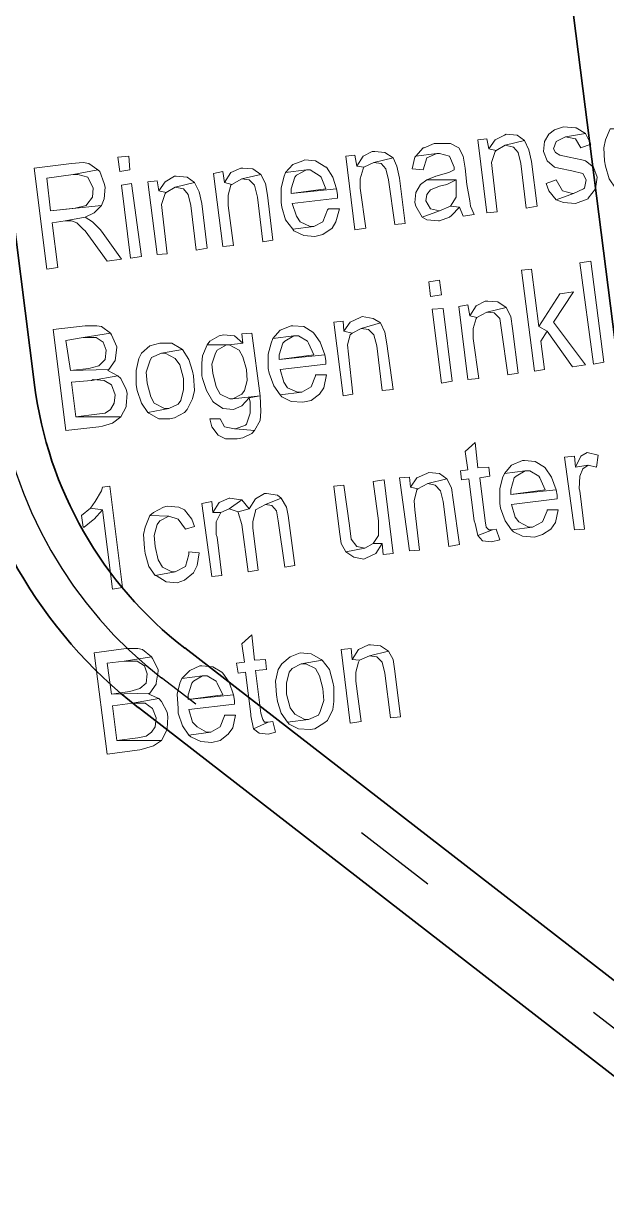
# Model space of a CAD drawing. Header units: metres. Extents: x 2713732.4 to 2713757.2, y 1226081.6 to 1226111.3.
# Drawn here: x 2713739.772 to 2713740.468, y 1226096.19 to 1226097.571 of the extents above; entities that cross this region are included whole.
import ezdxf

# ---------------------------------------------------------------- set-up
doc = ezdxf.new("R2010")
doc.units = ezdxf.units.M
doc.linetypes.add('DASHDOT', pattern=[1, 0.5, -0.25, 0, -0.25])
doc.layers.add('einlagen_boden_erstes_og', color=7, linetype='Continuous', true_color=0x000000)

msp = doc.modelspace()

# ---------------------------------------------------------------- linework, layer by layer
at = {"layer": 'einlagen_boden_erstes_og', "color": 150, "linetype": 'Continuous', "lineweight": 35, "true_color": 0x0080ff, "extrusion": (0.000477202, 0.001815, 0.999998)}
msp.add_line((2713740.7442, 1226095.0893, -0.1659), (2713740.1966, 1226099.4044, -0.1734), dxfattribs=at)
at = {"layer": 'einlagen_boden_erstes_og', "color": 1, "linetype": 'Continuous', "lineweight": 35, "true_color": 0xff0000, "extrusion": (0.000477202, 0.001815, 0.999998)}
for p, q in [((2713739.7856, 1226097.1398, -0.1691), (2713739.7525, 1226097.401, -0.1696)), ((2713740.8748, 1226096.1212, -0.1678), (2713739.9646, 1226096.8264, -0.1687)), ((2713740.8197, 1226096.05, -0.1676), (2713739.9095, 1226096.7552, -0.1685))]:
    msp.add_line(p, q, dxfattribs=at)
at = {"layer": 'einlagen_boden_erstes_og', "color": 7, "linetype": 'DASHDOT', "lineweight": 25, "extrusion": (0.000477202, 0.001815, 0.999998)}
msp.add_line((2713740.8472, 1226096.0856, -0.1677), (2713739.9371, 1226096.7908, -0.1686), dxfattribs=at)
at = {"layer": 'einlagen_boden_erstes_og', "color": 7, "lineweight": 0}
for points in [[(2713740.3477, 1226097.4383), (2713740.3456, 1226097.4372), (2713740.3347, 1226097.4318), (2713740.3271, 1226097.4209), (2713740.3358, 1226097.4188), (2713740.3466, 1226097.4253), (2713740.3695, 1226097.4307), (2713740.3608, 1226097.4372)], [(2713740.4162, 1226097.447), (2713740.4053, 1226097.4438), (2713740.3988, 1226097.4383), (2713740.3934, 1226097.4296), (2713740.3923, 1226097.4177), (2713740.3966, 1226097.4068), (2713740.4053, 1226097.3992), (2713740.4107, 1226097.3981), (2713740.4259, 1226097.3949), (2713740.4259, 1226097.3949), (2713740.439, 1226097.3916), (2713740.4433, 1226097.384), (2713740.4411, 1226097.3742), (2713740.4401, 1226097.3732), (2713740.4281, 1226097.3677), (2713740.4075, 1226097.3601), (2713740.4162, 1226097.3569), (2713740.4303, 1226097.3558), (2713740.4335, 1226097.3569), (2713740.4455, 1226097.3612), (2713740.4455, 1226097.3623), (2713740.4542, 1226097.3732), (2713740.4564, 1226097.3873), (2713740.452, 1226097.3992), (2713740.4422, 1226097.4068), (2713740.4379, 1226097.4079), (2713740.4227, 1226097.4112), (2713740.4118, 1226097.4133), (2713740.4064, 1226097.4166), (2713740.4042, 1226097.4209), (2713740.4075, 1226097.4296), (2713740.4183, 1226097.4351), (2713740.4422, 1226097.4394), (2713740.4314, 1226097.4459), (2713740.4303, 1226097.4459)], [(2713740.4422, 1226097.4394), (2713740.4183, 1226097.4351), (2713740.4303, 1226097.4329), (2713740.4368, 1226097.422), (2713740.4488, 1226097.4264)], [(2713740.4716, 1226097.4448), (2713740.4661, 1226097.4318), (2713740.464, 1226097.422), (2713740.465, 1226097.4068), (2713740.4661, 1226097.4003), (2713740.4705, 1226097.3851), (2713740.4781, 1226097.3742), (2713740.502, 1226097.3775), (2713740.4976, 1226097.3775), (2713740.4868, 1226097.384), (2713740.4813, 1226097.3916), (2713740.4781, 1226097.4079), (2713740.477, 1226097.422), (2713740.4803, 1226097.434), (2713740.4835, 1226097.4383), (2713740.4944, 1226097.4448)], [(2713740.2663, 1226097.4275), (2713740.2619, 1226097.4275), (2713740.25, 1226097.422), (2713740.2489, 1226097.422), (2713740.2402, 1226097.4123), (2713740.2652, 1226097.4155), (2713740.2684, 1226097.4155), (2713740.2804, 1226097.4123), (2713740.2858, 1226097.3992), (2713740.2858, 1226097.396), (2713740.2793, 1226097.3927), (2713740.2641, 1226097.3884), (2713740.2532, 1226097.384), (2713740.288, 1226097.384), (2713740.288, 1226097.3786), (2713740.288, 1226097.3634), (2713740.2815, 1226097.3525), (2713740.2815, 1226097.3525), (2713740.2923, 1226097.3514), (2713740.2967, 1226097.3406), (2713740.3097, 1226097.3427), (2713740.3054, 1226097.3525), (2713740.3043, 1226097.359), (2713740.301, 1226097.3786), (2713740.2989, 1226097.3981), (2713740.2967, 1226097.4123), (2713740.2912, 1226097.422), (2713740.2815, 1226097.4275), (2713740.2793, 1226097.4275)], [(2713740.3249, 1226097.4329), (2713740.3141, 1226097.4318), (2713740.3249, 1226097.3449), (2713740.3369, 1226097.346), (2713740.3314, 1226097.3938), (2713740.3304, 1226097.4047), (2713740.3347, 1226097.4177), (2713740.3358, 1226097.4188), (2713740.3271, 1226097.4209)], [(2713740.3695, 1226097.4307), (2713740.3466, 1226097.4253), (2713740.3564, 1226097.4231), (2713740.3619, 1226097.4166), (2713740.3651, 1226097.4036), (2713740.3716, 1226097.3503), (2713740.3847, 1226097.3525), (2713740.3781, 1226097.4057), (2713740.3749, 1226097.4199)], [(2713739.898, 1226097.4123), (2713739.885, 1226097.4112), (2713739.8872, 1226097.3938), (2713739.8991, 1226097.396)], [(2713740.1674, 1226097.4133), (2713740.1566, 1226097.4123), (2713740.1674, 1226097.3243), (2713740.1805, 1226097.3264), (2713740.1739, 1226097.3742), (2713740.1739, 1226097.3851), (2713740.1772, 1226097.3971), (2713740.1783, 1226097.3992), (2713740.1696, 1226097.4003)], [(2713740.1913, 1226097.4177), (2713740.1881, 1226097.4177), (2713740.1772, 1226097.4123), (2713740.1696, 1226097.4003), (2713740.1783, 1226097.3992), (2713740.1902, 1226097.4047), (2713740.213, 1226097.4101), (2713740.2033, 1226097.4166)], [(2713740.213, 1226097.4101), (2713740.1902, 1226097.4047), (2713740.1989, 1226097.4036), (2713740.2043, 1226097.3971), (2713740.2076, 1226097.384), (2713740.2152, 1226097.3308), (2713740.2272, 1226097.3319), (2713740.2206, 1226097.3862), (2713740.2174, 1226097.4003)], [(2713740.2402, 1226097.4123), (2713740.2391, 1226097.4112), (2713740.2358, 1226097.3971), (2713740.2489, 1226097.396), (2713740.2532, 1226097.4101), (2713740.2532, 1226097.4101), (2713740.2652, 1226097.4155)], [(2713739.8296, 1226097.4036), (2713739.7851, 1226097.3981), (2713739.8003, 1226097.2776), (2713739.8133, 1226097.2797), (2713739.8068, 1226097.333), (2713739.822, 1226097.3351), (2713739.8459, 1226097.3395), (2713739.8568, 1226097.3449), (2713739.8654, 1226097.3536), (2713739.8046, 1226097.3471), (2713739.8003, 1226097.3862), (2713739.8318, 1226097.3905), (2713739.8611, 1226097.396), (2713739.8502, 1226097.4036), (2713739.8437, 1226097.4047)], [(2713739.8611, 1226097.396), (2713739.8318, 1226097.3905), (2713739.8372, 1226097.3905), (2713739.8491, 1226097.3873), (2713739.8491, 1226097.3873), (2713739.8557, 1226097.3742), (2713739.8546, 1226097.3634), (2713739.8481, 1226097.3547), (2713739.847, 1226097.3536), (2713739.8339, 1226097.3503), (2713739.8046, 1226097.3471), (2713739.8654, 1226097.3536), (2713739.8687, 1226097.3612), (2713739.8698, 1226097.3753), (2713739.8687, 1226097.3797), (2713739.8633, 1226097.3938)], [(2713740.0338, 1226097.3981), (2713740.0316, 1226097.3981), (2713740.0197, 1226097.3927), (2713740.0121, 1226097.3808), (2713740.0208, 1226097.3786), (2713740.0327, 1226097.3851), (2713740.0555, 1226097.3905), (2713740.0458, 1226097.3971)], [(2713740.0849, 1226097.3927), (2713740.0827, 1226097.3873), (2713740.0794, 1226097.3742), (2713740.0794, 1226097.3569), (2713740.0805, 1226097.3514), (2713740.0849, 1226097.3362), (2713740.0936, 1226097.3254), (2713740.1185, 1226097.3286), (2713740.1142, 1226097.3286), (2713740.1022, 1226097.334), (2713740.0979, 1226097.3406), (2713740.0925, 1226097.3558), (2713740.1468, 1226097.3623), (2713740.1468, 1226097.3666), (2713740.1457, 1226097.3732), (2713740.0914, 1226097.3677), (2713740.0914, 1226097.3732), (2713740.0957, 1226097.3873), (2713740.0979, 1226097.3894), (2713740.1098, 1226097.396)], [(2713740.1077, 1226097.4079), (2713740.1055, 1226097.4068), (2713740.0936, 1226097.4025), (2713740.0849, 1226097.3927), (2713740.1098, 1226097.396), (2713740.1142, 1226097.396), (2713740.1261, 1226097.3884), (2713740.1272, 1226097.3873), (2713740.1327, 1226097.3732), (2713740.0914, 1226097.3677), (2713740.1457, 1226097.3732), (2713740.1413, 1226097.3873), (2713740.1337, 1226097.3992), (2713740.1327, 1226097.3992), (2713740.1207, 1226097.4068)], [(2713739.9317, 1226097.3829), (2713739.9208, 1226097.3818), (2713739.9317, 1226097.2949), (2713739.9437, 1226097.296), (2713739.9382, 1226097.3438), (2713739.9371, 1226097.3547), (2713739.9415, 1226097.3677), (2713739.9426, 1226097.3688), (2713739.9339, 1226097.371)], [(2713739.9545, 1226097.3884), (2713739.9523, 1226097.3884), (2713739.9415, 1226097.3818), (2713739.9339, 1226097.371), (2713739.9426, 1226097.3688), (2713739.9534, 1226097.3753), (2713739.9762, 1226097.3808), (2713739.9675, 1226097.3873)], [(2713740.0099, 1226097.3938), (2713739.9991, 1226097.3916), (2713740.0099, 1226097.3047), (2713740.0229, 1226097.3058), (2713740.0164, 1226097.3536), (2713740.0164, 1226097.3656), (2713740.0197, 1226097.3775), (2713740.0208, 1226097.3786), (2713740.0121, 1226097.3808)], [(2713740.0555, 1226097.3905), (2713740.0327, 1226097.3851), (2713740.0414, 1226097.384), (2713740.0479, 1226097.3775), (2713740.0512, 1226097.3634), (2713740.0577, 1226097.3102), (2713740.0697, 1226097.3123), (2713740.0631, 1226097.3656), (2713740.061, 1226097.3797)], [(2713740.2532, 1226097.384), (2713740.2456, 1226097.3786), (2713740.2402, 1226097.3688), (2713740.2391, 1226097.3569), (2713740.2402, 1226097.3525), (2713740.2478, 1226097.3395), (2713740.2684, 1226097.3471), (2713740.2576, 1226097.3493), (2713740.2521, 1226097.359), (2713740.2532, 1226097.3666), (2713740.2576, 1226097.3721), (2713740.2684, 1226097.3764), (2713740.2771, 1226097.3786), (2713740.288, 1226097.384)], [(2713740.4075, 1226097.384), (2713740.3955, 1226097.3797), (2713740.3988, 1226097.371), (2713740.4075, 1226097.3601), (2713740.4281, 1226097.3677), (2713740.427, 1226097.3677), (2713740.4151, 1226097.371), (2713740.4151, 1226097.371)], [(2713739.9013, 1226097.3797), (2713739.8893, 1226097.3775), (2713739.9002, 1226097.2906), (2713739.9132, 1226097.2928)], [(2713739.9762, 1226097.3808), (2713739.9534, 1226097.3753), (2713739.9632, 1226097.3732), (2713739.9686, 1226097.3666), (2713739.9719, 1226097.3536), (2713739.9784, 1226097.3004), (2713739.9914, 1226097.3025), (2713739.9849, 1226097.3558), (2713739.9817, 1226097.3699)], [(2713740.1359, 1226097.3493), (2713740.1348, 1226097.3482), (2713740.1294, 1226097.334), (2713740.1185, 1226097.3286), (2713740.0936, 1226097.3254), (2713740.0946, 1226097.3232), (2713740.1066, 1226097.3178), (2713740.1196, 1226097.3167), (2713740.1294, 1226097.3188), (2713740.1403, 1226097.3264), (2713740.1446, 1226097.334), (2713740.149, 1226097.3493)], [(2713740.2815, 1226097.3525), (2713740.2684, 1226097.3471), (2713740.2478, 1226097.3395), (2713740.2532, 1226097.3362), (2713740.2673, 1226097.3351), (2713740.2684, 1226097.3351), (2713740.2804, 1226097.3395), (2713740.2826, 1226097.3417), (2713740.2923, 1226097.3514)], [(2713739.8459, 1226097.3395), (2713739.822, 1226097.3351), (2713739.8296, 1226097.3351), (2713739.8361, 1226097.333), (2713739.8437, 1226097.3254), (2713739.8459, 1226097.3232), (2713739.8557, 1226097.3102), (2713739.872, 1226097.2873), (2713739.8893, 1226097.2895), (2713739.8676, 1226097.3199), (2713739.8644, 1226097.3243), (2713739.8546, 1226097.334)], [(2713740.452, 1226097.1646), (2713740.4357, 1226097.2852), (2713740.4488, 1226097.2873), (2713740.464, 1226097.1668), (2713740.452, 1226097.1646)], [(2713740.3781, 1226097.2776), (2713740.3662, 1226097.2765), (2713740.3814, 1226097.1559), (2713740.3934, 1226097.1581), (2713740.389, 1226097.1918), (2713740.3966, 1226097.2037), (2713740.3868, 1226097.2091)], [(2713740.2684, 1226097.2645), (2713740.2554, 1226097.2624), (2713740.2576, 1226097.245), (2713740.2706, 1226097.2472)], [(2713740.4281, 1226097.2504), (2713740.4118, 1226097.2482), (2713740.3868, 1226097.2091), (2713740.3966, 1226097.2037), (2713740.427, 1226097.1613), (2713740.4422, 1226097.1635), (2713740.4042, 1226097.2146)], [(2713740.2728, 1226097.2309), (2713740.2597, 1226097.2298), (2713740.2706, 1226097.1418), (2713740.2836, 1226097.144)], [(2713740.3021, 1226097.2352), (2713740.2912, 1226097.233), (2713740.3021, 1226097.1461), (2713740.3151, 1226097.1472), (2713740.3086, 1226097.195), (2713740.3086, 1226097.207), (2713740.3119, 1226097.2189), (2713740.313, 1226097.22), (2713740.3043, 1226097.2222)], [(2713740.326, 1226097.2395), (2713740.3227, 1226097.2395), (2713740.3119, 1226097.2341), (2713740.3043, 1226097.2222), (2713740.313, 1226097.22), (2713740.3249, 1226097.2265), (2713740.3477, 1226097.2319), (2713740.338, 1226097.2385)], [(2713740.3477, 1226097.2319), (2713740.3249, 1226097.2265), (2713740.3336, 1226097.2254), (2713740.3401, 1226097.2189), (2713740.3423, 1226097.2048), (2713740.3499, 1226097.1516), (2713740.3619, 1226097.1537), (2713740.3553, 1226097.207), (2713740.3532, 1226097.2211)], [(2713740.1761, 1226097.2211), (2713740.1739, 1226097.22), (2713740.162, 1226097.2146), (2713740.1544, 1226097.2037), (2713740.1642, 1226097.2015), (2713740.175, 1226097.207), (2713740.1978, 1226097.2135), (2713740.1891, 1226097.2189)], [(2713739.8459, 1226097.2102), (2713739.8079, 1226097.2059), (2713739.8231, 1226097.0853), (2713739.8622, 1226097.0896), (2713739.8665, 1226097.0907), (2713739.8785, 1226097.094), (2713739.8883, 1226097.1016), (2713739.835, 1226097.1016), (2713739.8296, 1226097.1429), (2713739.8535, 1226097.145), (2713739.885, 1226097.1505), (2713739.873, 1226097.157), (2713739.8741, 1226097.1581), (2713739.8285, 1226097.157), (2713739.8231, 1226097.1928), (2713739.8437, 1226097.1961), (2713739.8763, 1226097.2015), (2713739.8654, 1226097.2091), (2713739.86, 1226097.2102)], [(2713740.0936, 1226097.2102), (2713740.0914, 1226097.2102), (2713740.0783, 1226097.2048), (2713740.0697, 1226097.195), (2713740.0946, 1226097.1983), (2713740.1001, 1226097.1983), (2713740.1109, 1226097.1918), (2713740.112, 1226097.1896), (2713740.1185, 1226097.1755), (2713740.0773, 1226097.17), (2713740.1316, 1226097.1755), (2713740.1261, 1226097.1907), (2713740.1185, 1226097.2015), (2713740.1174, 1226097.2026), (2713740.1066, 1226097.2091)], [(2713740.1533, 1226097.2156), (2713740.1424, 1226097.2146), (2713740.1533, 1226097.1266), (2713740.1652, 1226097.1288), (2713740.1598, 1226097.1765), (2713740.1587, 1226097.1874), (2713740.162, 1226097.1994), (2713740.1642, 1226097.2015), (2713740.1544, 1226097.2037)], [(2713740.1978, 1226097.2135), (2713740.175, 1226097.207), (2713740.1837, 1226097.2059), (2713740.1902, 1226097.1994), (2713740.1935, 1226097.1863), (2713740.2, 1226097.1331), (2713740.213, 1226097.1342), (2713740.2054, 1226097.1885), (2713740.2033, 1226097.2026)], [(2713739.8763, 1226097.2015), (2713739.8437, 1226097.1961), (2713739.847, 1226097.1961), (2713739.8589, 1226097.1961), (2713739.8676, 1226097.1907), (2713739.8709, 1226097.1809), (2713739.8698, 1226097.17), (2713739.8622, 1226097.1624), (2713739.8502, 1226097.1592), (2713739.8285, 1226097.157), (2713739.8741, 1226097.1581), (2713739.8817, 1226097.1689), (2713739.8817, 1226097.1689), (2713739.8839, 1226097.1841), (2713739.8839, 1226097.1852), (2713739.8774, 1226097.1994)], [(2713739.935, 1226097.1896), (2713739.923, 1226097.1863), (2713739.9132, 1226097.1776), (2713739.91, 1226097.1711), (2713739.9067, 1226097.157), (2713739.9067, 1226097.1396), (2713739.9078, 1226097.1331), (2713739.9132, 1226097.1179), (2713739.9208, 1226097.107), (2713739.9458, 1226097.1114), (2713739.9404, 1226097.1114), (2713739.9284, 1226097.1179), (2713739.9241, 1226097.1255), (2713739.9198, 1226097.1418), (2713739.9187, 1226097.1548), (2713739.923, 1226097.1679), (2713739.9252, 1226097.1722), (2713739.9371, 1226097.1776), (2713739.9621, 1226097.182), (2713739.9599, 1226097.1831), (2713739.9491, 1226097.1896)], [(2713740.011, 1226097.1994), (2713740.0056, 1226097.1983), (2713739.9947, 1226097.1918), (2713739.9914, 1226097.1874), (2713740.0143, 1226097.1874), (2713740.0175, 1226097.1874), (2713740.0338, 1226097.1896), (2713740.024, 1226097.1983)], [(2713740.0447, 1226097.2015), (2713740.0327, 1226097.2004), (2713740.0338, 1226097.1896), (2713740.0175, 1226097.1874), (2713740.0295, 1226097.1809), (2713740.0338, 1226097.1733), (2713740.0382, 1226097.1581), (2713740.0392, 1226097.145), (2713740.036, 1226097.1331), (2713740.0327, 1226097.1288), (2713740.0219, 1226097.1233), (2713740.0544, 1226097.1266)], [(2713740.0697, 1226097.195), (2713740.0675, 1226097.1896), (2713740.0642, 1226097.1765), (2713740.0642, 1226097.1592), (2713740.0653, 1226097.1537), (2713740.0707, 1226097.1385), (2713740.0783, 1226097.1277), (2713740.1044, 1226097.1309), (2713740.099, 1226097.1309), (2713740.087, 1226097.1364), (2713740.0827, 1226097.1429), (2713740.0783, 1226097.1581), (2713740.1327, 1226097.1646), (2713740.1327, 1226097.1689), (2713740.1316, 1226097.1755), (2713740.0773, 1226097.17), (2713740.0773, 1226097.1755), (2713740.0816, 1226097.1896), (2713740.0838, 1226097.1918), (2713740.0946, 1226097.1983)], [(2713739.9621, 1226097.182), (2713739.9371, 1226097.1776), (2713739.9415, 1226097.1776), (2713739.9534, 1226097.1711), (2713739.9589, 1226097.1635), (2713739.9632, 1226097.1472), (2713739.9632, 1226097.1342), (2713739.9599, 1226097.1211), (2713739.9567, 1226097.1168), (2713739.9458, 1226097.1114), (2713739.9208, 1226097.107), (2713739.9219, 1226097.1059), (2713739.9339, 1226097.0994), (2713739.9469, 1226097.0994), (2713739.9523, 1226097.1005), (2713739.9643, 1226097.107), (2713739.9675, 1226097.1103), (2713739.9741, 1226097.1233), (2713739.9762, 1226097.1331), (2713739.9752, 1226097.1505), (2713739.9741, 1226097.1559), (2713739.9697, 1226097.17)], [(2713739.9914, 1226097.1874), (2713739.986, 1226097.1744), (2713739.9849, 1226097.1657), (2713739.9849, 1226097.1505), (2713739.986, 1226097.1472), (2713739.9904, 1226097.1331), (2713739.998, 1226097.1201), (2713739.9991, 1226097.119), (2713740.0099, 1226097.1114), (2713740.0229, 1226097.1103), (2713740.0327, 1226097.1146), (2713740.0414, 1226097.1244), (2713740.0544, 1226097.1266), (2713740.0219, 1226097.1233), (2713740.0186, 1226097.1233), (2713740.0067, 1226097.1288), (2713740.0023, 1226097.1374), (2713739.998, 1226097.1537), (2713739.9969, 1226097.1646), (2713740.0012, 1226097.1776), (2713740.0034, 1226097.1809), (2713740.0143, 1226097.1874)], [(2713739.885, 1226097.1505), (2713739.8535, 1226097.145), (2713739.8557, 1226097.1461), (2713739.8687, 1226097.145), (2713739.8774, 1226097.1396), (2713739.8817, 1226097.1277), (2713739.8807, 1226097.1179), (2713739.8763, 1226097.1103), (2713739.8698, 1226097.1059), (2713739.86, 1226097.1049), (2713739.835, 1226097.1016), (2713739.8883, 1226097.1016), (2713739.8948, 1226097.1135), (2713739.8948, 1226097.1146), (2713739.8959, 1226097.1298), (2713739.8948, 1226097.1342), (2713739.8883, 1226097.1472)], [(2713740.1207, 1226097.1516), (2713740.1207, 1226097.1505), (2713740.1153, 1226097.1374), (2713740.1044, 1226097.1309), (2713740.0783, 1226097.1277), (2713740.0805, 1226097.1255), (2713740.0914, 1226097.1201), (2713740.1055, 1226097.119), (2713740.1153, 1226097.1211), (2713740.1251, 1226097.1288), (2713740.1305, 1226097.1364), (2713740.1337, 1226097.1516)], [(2713740.0544, 1226097.1266), (2713740.0414, 1226097.1244), (2713740.0425, 1226097.119), (2713740.0425, 1226097.1059), (2713740.0382, 1226097.0929), (2713740.0371, 1226097.0918), (2713740.0251, 1226097.0875), (2713740.0479, 1226097.0853), (2713740.0544, 1226097.0973), (2713740.0555, 1226097.1081)], [(2713739.9947, 1226097.0994), (2713739.9969, 1226097.0896), (2713740.0045, 1226097.0799), (2713740.0132, 1226097.0755), (2713740.0273, 1226097.0755), (2713740.0338, 1226097.0766), (2713740.0447, 1226097.082), (2713740.0479, 1226097.0853), (2713740.0251, 1226097.0875), (2713740.024, 1226097.0875), (2713740.0121, 1226097.0896), (2713740.0067, 1226097.0994)], [(2713740.3108, 1226097.0712), (2713740.2989, 1226097.0603), (2713740.3021, 1226097.0386), (2713740.2934, 1226097.0375), (2713740.2945, 1226097.0266), (2713740.3032, 1226097.0277), (2713740.3097, 1226096.9778), (2713740.3108, 1226096.9745), (2713740.3141, 1226096.9604), (2713740.3314, 1226096.9669), (2713740.3271, 1226096.9669), (2713740.3238, 1226096.9702), (2713740.3227, 1226096.9778), (2713740.3162, 1226097.0288), (2713740.3282, 1226097.031), (2713740.3271, 1226097.0419), (2713740.3141, 1226097.0408)], [(2713740.4292, 1226097.0549), (2713740.4173, 1226097.0538), (2713740.4292, 1226096.9669), (2713740.4411, 1226096.968), (2713740.4357, 1226097.0136), (2713740.4346, 1226097.0158), (2713740.4357, 1226097.031), (2713740.439, 1226097.0397), (2713740.4455, 1226097.044), (2713740.4303, 1226097.0419)], [(2713740.4444, 1226097.0592), (2713740.4368, 1226097.0549), (2713740.4368, 1226097.0549), (2713740.4303, 1226097.0419), (2713740.4455, 1226097.044), (2713740.4553, 1226097.0419), (2713740.4574, 1226097.056), (2713740.4574, 1226097.056)], [(2713740.3456, 1226097.0342), (2713740.3434, 1226097.0288), (2713740.3401, 1226097.0158), (2713740.3401, 1226096.9984), (2713740.3412, 1226096.993), (2713740.3466, 1226096.9778), (2713740.3542, 1226096.9669), (2713740.3792, 1226096.9702), (2713740.3749, 1226096.9702), (2713740.3629, 1226096.9767), (2713740.3586, 1226096.9821), (2713740.3542, 1226096.9973), (2713740.4086, 1226097.0038), (2713740.4086, 1226097.0082), (2713740.4075, 1226097.0147), (2713740.3532, 1226097.0093), (2713740.3532, 1226097.0147), (2713740.3575, 1226097.0288), (2713740.3597, 1226097.031), (2713740.3705, 1226097.0375)], [(2713740.3695, 1226097.0495), (2713740.3673, 1226097.0495), (2713740.3542, 1226097.044), (2713740.3456, 1226097.0342), (2713740.3705, 1226097.0375), (2713740.376, 1226097.0375), (2713740.3868, 1226097.031), (2713740.3879, 1226097.0288), (2713740.3944, 1226097.0147), (2713740.3532, 1226097.0093), (2713740.4075, 1226097.0147), (2713740.402, 1226097.0299), (2713740.3944, 1226097.0408), (2713740.3934, 1226097.0419), (2713740.3825, 1226097.0484)], [(2713740.2022, 1226097.0266), (2713740.1891, 1226097.0245), (2713740.1957, 1226096.9778), (2713740.1957, 1226096.9756), (2713740.1957, 1226096.9604), (2713740.1891, 1226096.9506), (2713740.2, 1226096.9506), (2713740.2011, 1226096.9376), (2713740.213, 1226096.9387)], [(2713740.2326, 1226097.0299), (2713740.2206, 1226097.0288), (2713740.2326, 1226096.9419), (2713740.2445, 1226096.943), (2713740.2391, 1226096.9908), (2713740.238, 1226097.0017), (2713740.2413, 1226097.0147), (2713740.2424, 1226097.0158), (2713740.2337, 1226097.018)], [(2713740.2554, 1226097.0353), (2713740.2532, 1226097.0342), (2713740.2413, 1226097.0288), (2713740.2337, 1226097.018), (2713740.2424, 1226097.0158), (2713740.2543, 1226097.0223), (2713740.2771, 1226097.0277), (2713740.2684, 1226097.0342)], [(2713740.2771, 1226097.0277), (2713740.2543, 1226097.0223), (2713740.263, 1226097.0201), (2713740.2695, 1226097.0136), (2713740.2728, 1226097.0006), (2713740.2793, 1226096.9473), (2713740.2923, 1226096.9495), (2713740.2847, 1226097.0027), (2713740.2826, 1226097.0169)], [(2713739.8752, 1226097.019), (2713739.8665, 1226097.018), (2713739.8654, 1226097.0136), (2713739.8578, 1226097.0006), (2713739.8524, 1226096.993), (2713739.8665, 1226096.9908), (2713739.8785, 1226096.8963), (2713739.8904, 1226096.8985)], [(2713740.0621, 1226097.0104), (2713740.0599, 1226097.0104), (2713740.049, 1226097.0038), (2713740.0414, 1226096.9919), (2713740.0284, 1226096.9886), (2713740.0284, 1226096.9875), (2713740.0327, 1226096.9734), (2713740.0403, 1226096.9169), (2713740.0523, 1226096.9191), (2713740.0458, 1226096.9691), (2713740.0458, 1226096.9767), (2713740.049, 1226096.9897), (2713740.049, 1226096.9908), (2713740.061, 1226096.9973), (2713740.0794, 1226097.0049), (2713740.0751, 1226097.0082)], [(2713740.1544, 1226097.0201), (2713740.1424, 1226097.019), (2713740.149, 1226096.9647), (2713740.1511, 1226096.9506), (2713740.1566, 1226096.9408), (2713740.1794, 1226096.9452), (2713740.1696, 1226096.9473), (2713740.1631, 1226096.956), (2713740.1609, 1226096.9723)], [(2713739.9437, 1226096.9951), (2713739.9393, 1226096.9941), (2713739.9274, 1226096.9875), (2713739.923, 1226096.9843), (2713739.9458, 1226096.9832), (2713739.9567, 1226096.9799), (2713739.9654, 1226096.968), (2713739.9762, 1226096.9712), (2713739.973, 1226096.9799), (2713739.9643, 1226096.9908), (2713739.9578, 1226096.9941)], [(2713739.9969, 1226097.0006), (2713739.9849, 1226096.9984), (2713739.9969, 1226096.9115), (2713740.0088, 1226096.9126), (2713740.0034, 1226096.9582), (2713740.0023, 1226096.9615), (2713740.0023, 1226096.9767), (2713740.0077, 1226096.9875), (2713739.998, 1226096.9875)], [(2713740.0186, 1226097.0049), (2713740.0175, 1226097.0049), (2713740.0056, 1226096.9995), (2713739.998, 1226096.9875), (2713740.0077, 1226096.9875), (2713740.0175, 1226096.9919), (2713740.0327, 1226097.0027), (2713740.0316, 1226097.0027)], [(2713740.0327, 1226097.0027), (2713740.0175, 1226096.9919), (2713740.0284, 1226096.9886), (2713740.0414, 1226096.9919)], [(2713740.0794, 1226097.0049), (2713740.061, 1226096.9973), (2713740.0686, 1226096.9962), (2713740.074, 1226096.9897), (2713740.0762, 1226096.9778), (2713740.0838, 1226096.9224), (2713740.0957, 1226096.9245), (2713740.0881, 1226096.9843), (2713740.0859, 1226096.9941)], [(2713739.8524, 1226096.993), (2713739.8415, 1226096.9843), (2713739.8437, 1226096.9702), (2713739.8448, 1226096.9702), (2713739.8557, 1226096.9789), (2713739.8568, 1226096.9799), (2713739.8665, 1226096.9908)], [(2713739.923, 1226096.9843), (2713739.9176, 1226096.9702), (2713739.9154, 1226096.9615), (2713739.9165, 1226096.9452), (2713739.9176, 1226096.9387), (2713739.9219, 1226096.9235), (2713739.9295, 1226096.9126), (2713739.9534, 1226096.9169), (2713739.9491, 1226096.9169), (2713739.9382, 1226096.9224), (2713739.9328, 1226096.9311), (2713739.9295, 1226096.9473), (2713739.9284, 1226096.9604), (2713739.9317, 1226096.9734), (2713739.935, 1226096.9778), (2713739.9458, 1226096.9832)], [(2713740.3966, 1226096.9908), (2713740.3966, 1226096.9897), (2713740.3912, 1226096.9767), (2713740.3792, 1226096.9702), (2713740.3542, 1226096.9669), (2713740.3564, 1226096.9647), (2713740.3673, 1226096.9593), (2713740.3814, 1226096.9582), (2713740.3912, 1226096.9615), (2713740.401, 1226096.968), (2713740.4064, 1226096.9756), (2713740.4096, 1226096.9908)], [(2713740.3358, 1226096.968), (2713740.3314, 1226096.9669), (2713740.3141, 1226096.9604), (2713740.3195, 1226096.9539), (2713740.3304, 1226096.9528), (2713740.3401, 1226096.955)], [(2713739.9697, 1226096.9408), (2713739.9697, 1226096.9376), (2713739.9654, 1226096.9235), (2713739.9654, 1226096.9235), (2713739.9534, 1226096.9169), (2713739.9295, 1226096.9126), (2713739.9306, 1226096.9126), (2713739.9426, 1226096.905), (2713739.9556, 1226096.9039), (2713739.9643, 1226096.9072), (2713739.9752, 1226096.9158), (2713739.9795, 1226096.9245), (2713739.9817, 1226096.9397)], [(2713740.1891, 1226096.9506), (2713740.1794, 1226096.9452), (2713740.1566, 1226096.9408), (2713740.1663, 1226096.9343), (2713740.1783, 1226096.9321), (2713740.1805, 1226096.9332), (2713740.1924, 1226096.9387), (2713740.2, 1226096.9506)], [(2713740.0447, 1226096.842), (2713740.0327, 1226096.8311), (2713740.036, 1226096.8094), (2713740.0262, 1226096.8083), (2713740.0284, 1226096.7964), (2713740.0371, 1226096.7974), (2713740.0436, 1226096.7475), (2713740.0436, 1226096.7453), (2713740.0468, 1226096.7301), (2713740.0642, 1226096.7377), (2713740.0599, 1226096.7377), (2713740.0577, 1226096.741), (2713740.0555, 1226096.7486), (2713740.049, 1226096.7996), (2713740.0621, 1226096.8007), (2713740.061, 1226096.8127), (2713740.0479, 1226096.8116)], [(2713740.1859, 1226096.83), (2713740.1837, 1226096.83), (2713740.1718, 1226096.8246), (2713740.1642, 1226096.8127), (2713740.1728, 1226096.8116), (2713740.1848, 1226096.817), (2713740.2076, 1226096.8224), (2713740.1978, 1226096.829)], [(2713739.8948, 1226096.8257), (2713739.8568, 1226096.8203), (2713739.872, 1226096.6997), (2713739.9111, 1226096.7051), (2713739.9154, 1226096.7062), (2713739.9274, 1226096.7095), (2713739.9371, 1226096.716), (2713739.8839, 1226096.716), (2713739.8785, 1226096.7573), (2713739.9024, 1226096.7605), (2713739.9339, 1226096.7659), (2713739.9219, 1226096.7714), (2713739.923, 1226096.7725), (2713739.8774, 1226096.7714), (2713739.872, 1226096.8083), (2713739.8926, 1226096.8105), (2713739.9252, 1226096.8159), (2713739.9143, 1226096.8246), (2713739.9089, 1226096.8257)], [(2713739.9252, 1226096.8159), (2713739.8926, 1226096.8105), (2713739.8959, 1226096.8105), (2713739.9078, 1226096.8105), (2713739.9165, 1226096.8051), (2713739.9198, 1226096.7953), (2713739.9187, 1226096.7844), (2713739.9111, 1226096.7779), (2713739.8991, 1226096.7746), (2713739.8774, 1226096.7714), (2713739.923, 1226096.7725), (2713739.9306, 1226096.7833), (2713739.9306, 1226096.7844), (2713739.9328, 1226096.7985), (2713739.9328, 1226096.8007), (2713739.9263, 1226096.8137)], [(2713740.1022, 1226096.8203), (2713740.0903, 1226096.8159), (2713740.0805, 1226096.8072), (2713740.0762, 1226096.8007), (2713740.0729, 1226096.7866), (2713740.074, 1226096.7703), (2713740.0751, 1226096.7627), (2713740.0794, 1226096.7486), (2713740.087, 1226096.7377), (2713740.112, 1226096.741), (2713740.1077, 1226096.741), (2713740.0957, 1226096.7475), (2713740.0903, 1226096.7551), (2713740.0859, 1226096.7714), (2713740.0859, 1226096.7844), (2713740.0892, 1226096.7974), (2713740.0925, 1226096.8018), (2713740.1033, 1226096.8072), (2713740.1283, 1226096.8116), (2713740.1272, 1226096.8127), (2713740.1153, 1226096.8192)], [(2713740.1631, 1226096.8257), (2713740.1511, 1226096.8246), (2713740.162, 1226096.7366), (2713740.175, 1226096.7388), (2713740.1685, 1226096.7866), (2713740.1685, 1226096.7974), (2713740.1718, 1226096.8094), (2713740.1728, 1226096.8116), (2713740.1642, 1226096.8127)], [(2713740.2076, 1226096.8224), (2713740.1848, 1226096.817), (2713740.1935, 1226096.8159), (2713740.2, 1226096.8094), (2713740.2033, 1226096.7964), (2713740.2098, 1226096.7431), (2713740.2217, 1226096.7442), (2713740.2152, 1226096.7985), (2713740.213, 1226096.8127)], [(2713739.9849, 1226096.8051), (2713739.9828, 1226096.8051), (2713739.9708, 1226096.7996), (2713739.961, 1226096.7898), (2713739.986, 1226096.7931), (2713739.9914, 1226096.7931), (2713740.0023, 1226096.7866), (2713740.0034, 1226096.7844), (2713740.0099, 1226096.7703), (2713739.9686, 1226096.7649), (2713740.0229, 1226096.7703), (2713740.0175, 1226096.7855), (2713740.0099, 1226096.7964), (2713740.0088, 1226096.7974), (2713739.998, 1226096.804)], [(2713740.1283, 1226096.8116), (2713740.1033, 1226096.8072), (2713740.1088, 1226096.8072), (2713740.1207, 1226096.8018), (2713740.1251, 1226096.7931), (2713740.1294, 1226096.7779), (2713740.1305, 1226096.7638), (2713740.1261, 1226096.7507), (2713740.124, 1226096.7464), (2713740.112, 1226096.741), (2713740.087, 1226096.7377), (2713740.0892, 1226096.7355), (2713740.1001, 1226096.7301), (2713740.1142, 1226096.729), (2713740.1196, 1226096.7301), (2713740.1305, 1226096.7366), (2713740.1348, 1226096.7399), (2713740.1413, 1226096.7529), (2713740.1424, 1226096.7627), (2713740.1424, 1226096.7801), (2713740.1413, 1226096.7855), (2713740.137, 1226096.8007)], [(2713739.961, 1226096.7898), (2713739.9589, 1226096.7844), (2713739.9556, 1226096.7714), (2713739.9567, 1226096.754), (2713739.9567, 1226096.7486), (2713739.9621, 1226096.7334), (2713739.9697, 1226096.7225), (2713739.9958, 1226096.7258), (2713739.9904, 1226096.7258), (2713739.9795, 1226096.7323), (2713739.9741, 1226096.7377), (2713739.9697, 1226096.7529), (2713740.024, 1226096.7594), (2713740.024, 1226096.7638), (2713740.0229, 1226096.7703), (2713739.9686, 1226096.7649), (2713739.9686, 1226096.7703), (2713739.973, 1226096.7844), (2713739.9752, 1226096.7866), (2713739.986, 1226096.7931)], [(2713739.9339, 1226096.7659), (2713739.9024, 1226096.7605), (2713739.9045, 1226096.7605), (2713739.9176, 1226096.7605), (2713739.9263, 1226096.754), (2713739.9306, 1226096.7431), (2713739.9295, 1226096.7323), (2713739.9252, 1226096.7258), (2713739.9187, 1226096.7214), (2713739.9089, 1226096.7192), (2713739.8839, 1226096.716), (2713739.9371, 1226096.716), (2713739.9437, 1226096.729), (2713739.9437, 1226096.7301), (2713739.9447, 1226096.7442), (2713739.9437, 1226096.7497), (2713739.9371, 1226096.7627)], [(2713740.0121, 1226096.7464), (2713740.0121, 1226096.7453), (2713740.0067, 1226096.7323), (2713739.9958, 1226096.7258), (2713739.9697, 1226096.7225), (2713739.9719, 1226096.7203), (2713739.9838, 1226096.7149), (2713739.9969, 1226096.7138), (2713740.0067, 1226096.716), (2713740.0164, 1226096.7236), (2713740.0219, 1226096.7312), (2713740.0251, 1226096.7464)], [(2713740.0697, 1226096.7388), (2713740.0642, 1226096.7377), (2713740.0468, 1226096.7301), (2713740.0534, 1226096.7247), (2713740.0642, 1226096.7236), (2713740.0729, 1226096.7258)]]:
    msp.add_lwpolyline(points, close=True, dxfattribs=at)
at = {"layer": 'einlagen_boden_erstes_og', "color": 7, "linetype": 'DASHDOT', "lineweight": 25, "extrusion": (0.000477202, 0.001815, 0.999998)}
msp.add_arc((2713739.9445, 1226092.8286, 3520.5086), 0.5166, 187.2325, 232.2325, dxfattribs=at)
at = {"layer": 'einlagen_boden_erstes_og', "color": 1, "linetype": 'Continuous', "lineweight": 35, "true_color": 0xff0000, "extrusion": (0.000477202, 0.001815, 0.999998)}
for radius in [0.4716, 0.5616]:
    msp.add_arc((2713739.9445, 1226092.8286, 3520.5086), radius, 187.2325, 232.2325, dxfattribs=at)

doc.saveas('drawing.dxf')
